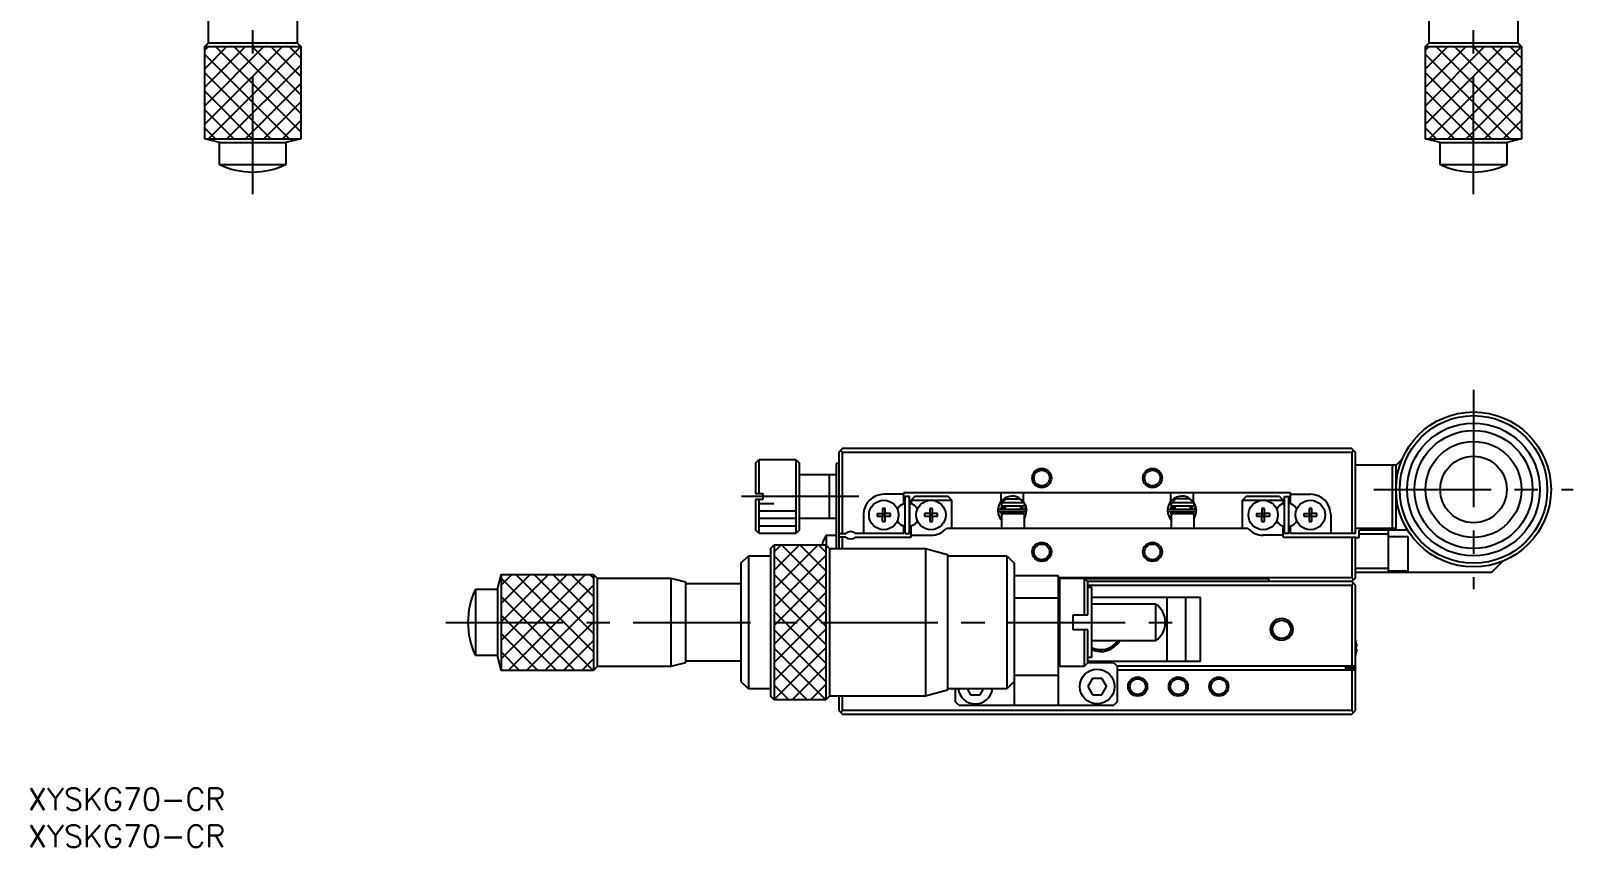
# Model space of a CAD drawing. Extents: x -1 to 436, y -8 to 288.
# Drawn here: x 0.4 to 209.4, y -8 to 102.6 of the extents above; entities that cross this region are included whole.
import ezdxf

# ---------------------------------------------------------------- set-up
doc = ezdxf.new("R2010")
doc.units = 0
doc.header["$LTSCALE"] = 0.5
doc.linetypes.add('CENTER', pattern=[50.8, 31.75, -6.35, 6.35, -6.35])
for name, color, linetype in [('MSM_CENTER', 1, 'CENTER'), ('MSM_CONTINUOUS', 7, 'CONTINUOUS'), ('MSM_NARROW', 5, 'CONTINUOUS'), ('MSM_PART_NUMBER', 7, 'CONTINUOUS')]:
    doc.layers.add(name, color=color, linetype=linetype)
doc.styles.get("Standard").update_dxf_attribs({"font": 'txt.shx', "height": 3, "bigfont": 'bigfont.shx'})

# ---------------------------------------------------------------- blocks, each defined once
blk = doc.blocks.new('*U2')
at = {"layer": 'MSM_PART_NUMBER'}
blk.add_text('XYSKG70-CR', height=3, dxfattribs=at).set_placement((0, -3))
blk = doc.blocks.new('*U3')
at = {"layer": 'MSM_PART_NUMBER'}
blk.add_text('XYSKG70-CR', height=3, dxfattribs=at).set_placement((0, -8))

msp = doc.modelspace()

# ---------------------------------------------------------------- linework, layer by layer
at = {"layer": 'MSM_CENTER'}
for p, q in [((195.85, 80.45), (195.85, 180.95)), ((30.45, 80.45), (30.45, 133.7)), ((195.85, 53.95), (195.85, 26.95)), ((182.35, 40.45), (209.35, 40.45)), ((112.55, 39.5), (95.55, 39.5)), ((56.6, 22.45), (157.1, 22.45))]:
    msp.add_line(p, q, dxfattribs=at)
at = {"layer": 'MSM_CONTINUOUS'}
for p, q in [((24.45, 100.95), (24.45, 110.95)), ((36.45, 110.95), (36.45, 100.95)), ((189.85, 100.95), (189.85, 110.95)), ((201.85, 110.95), (201.85, 100.95)), ((23.95, 100.45), (24.45, 100.95)), ((23.95, 100.45), (36.95, 100.45)), ((23.95, 87.95), (23.95, 100.45)), ((24.45, 100.95), (36.45, 100.95)), ((36.45, 100.95), (36.95, 100.45)), ((36.95, 100.45), (36.95, 87.95)), ((189.35, 100.45), (189.85, 100.95)), ((189.35, 100.45), (202.35, 100.45)), ((189.35, 87.95), (189.35, 100.45)), ((189.85, 100.95), (201.85, 100.95)), ((201.85, 100.95), (202.35, 100.45)), ((202.35, 100.45), (202.35, 87.95)), ((23.95, 87.95), (36.95, 87.95)), ((25.95, 87.45), (23.95, 87.95)), ((36.95, 87.95), (34.95, 87.45)), ((189.35, 87.95), (202.35, 87.95)), ((191.35, 87.45), (189.35, 87.95)), ((202.35, 87.95), (200.35, 87.45)), ((25.95, 87.45), (34.95, 87.45)), ((25.95, 84.46), (25.95, 87.45)), ((34.95, 87.45), (34.95, 84.46)), ((191.35, 87.45), (200.35, 87.45)), ((191.35, 84.46), (191.35, 87.45)), ((200.35, 87.45), (200.35, 84.46)), ((25.95, 84.46), (34.95, 84.46)), ((191.35, 84.46), (200.35, 84.46)), ((110.35, 46), (109.85, 45.5)), ((179.35, 46), (110.35, 46)), ((179.35, 46), (179.6, 45.75)), ((98.55, 44), (99.05, 44.5)), ((98.55, 44), (98.55, 39.9)), ((99.05, 39.9), (99.05, 44.5)), ((99.05, 44.5), (104.05, 44.5)), ((104.05, 44.5), (104.05, 34.5)), ((104.05, 44.5), (104.55, 44)), ((104.55, 35), (104.55, 44)), ((109.85, 43.95), (109.55, 43.95)), ((109.55, 32.45), (109.55, 43.95)), ((109.85, 45.5), (109.85, 32.45)), ((110.35, 45.5), (110.1, 45.75)), ((110.35, 45.5), (179.35, 45.5)), ((110.35, 34.5), (110.35, 45.5)), ((179.6, 45.75), (179.35, 45.5)), ((179.35, 45.5), (179.35, 34.5)), ((179.85, 45.5), (179.6, 45.75)), ((179.85, 34.5), (179.85, 45.5)), ((185.35, 43.75), (186.21, 44.61)), ((104.55, 42.5), (109.55, 42.5)), ((108.55, 42.5), (108.55, 36.5)), ((179.85, 43.8), (185.4, 43.8)), ((184.85, 43.8), (184.85, 35.2)), ((185.35, 34.95), (185.35, 43.75)), ((98.55, 39.9), (99.55, 39.9)), ((99.55, 39.9), (99.55, 39.1)), ((118.65, 39.8), (115.95, 39.8)), ((171.05, 40), (118.65, 40)), ((118.65, 38.54), (118.65, 40)), ((131.85, 38.85), (131.85, 40)), ((134.85, 40), (134.85, 38.83)), ((154.85, 38.85), (154.85, 40)), ((157.85, 40), (157.85, 38.83)), ((171.05, 38.54), (171.05, 40)), ((171.05, 39.8), (173.75, 39.8)), ((98.55, 39.1), (98.55, 35)), ((99.55, 39.1), (98.55, 39.1)), ((99.05, 34.5), (99.05, 39.1)), ((116.13, 37.89), (115.77, 37.89)), ((115.77, 37.89), (115.77, 37.18)), ((116.13, 37.18), (116.13, 37.89)), ((118.36, 38.37), (118.65, 38.54)), ((119.45, 39.5), (118.85, 39.5)), ((118.85, 34.5), (118.85, 39.5)), ((119.45, 34.5), (119.45, 39.5)), ((119.45, 38.65), (119.45, 35.35)), ((120.15, 39.5), (119.65, 39)), ((119.65, 39), (125.15, 39)), ((119.65, 39), (119.65, 38.54)), ((119.65, 38.54), (119.94, 38.37)), ((124.65, 39.5), (120.15, 39.5)), ((122.53, 37.89), (122.17, 37.89)), ((122.17, 37.89), (122.17, 37.18)), ((122.53, 37.18), (122.53, 37.89)), ((125.15, 39), (124.65, 39.5)), ((125.15, 35.2), (125.15, 39)), ((131.53, 38.31), (131.55, 38.37)), ((131.59, 37.8), (135.09, 37.8)), ((131.95, 38.31), (131.8, 37.8)), ((132.45, 38), (131.9, 38)), ((131.91, 38.22), (131.91, 38.22)), ((131.95, 38.7), (134.95, 38.7)), ((131.95, 38.2), (131.95, 38.7)), ((134.95, 38.2), (131.95, 38.2)), ((132.53, 39.2), (132, 38.7)), ((132.35, 37.8), (132.35, 38)), ((132.45, 37.8), (132.45, 38.2)), ((132.53, 39.2), (134.37, 39.2)), ((134.9, 38.7), (134.37, 39.2)), ((134.45, 38.2), (134.45, 37.8)), ((134.78, 38), (134.45, 38)), ((134.95, 38.7), (134.95, 38.2)), ((135.12, 38.38), (134.95, 38.33)), ((135.11, 38.4), (135.13, 38.37)), ((135.13, 38.37), (135.11, 37.8)), ((135.12, 38.37), (135.12, 38.37)), ((135.12, 38.37), (135.13, 38.37)), ((135.15, 38.32), (135.28, 37.63)), ((154.53, 38.31), (154.55, 38.37)), ((154.59, 37.8), (158.09, 37.8)), ((154.95, 38.31), (154.8, 37.8)), ((155.45, 38), (154.9, 38)), ((154.91, 38.22), (154.91, 38.22)), ((154.95, 38.7), (157.95, 38.7)), ((154.95, 38.2), (154.95, 38.7)), ((157.95, 38.2), (154.95, 38.2)), ((155.53, 39.2), (155, 38.7)), ((155.35, 37.8), (155.35, 38)), ((155.45, 37.8), (155.45, 38.2)), ((157.37, 39.2), (155.53, 39.2)), ((157.9, 38.7), (157.37, 39.2)), ((157.45, 38.2), (157.45, 37.8)), ((157.78, 38), (157.45, 38)), ((157.95, 38.7), (157.95, 38.2)), ((158.12, 38.38), (157.95, 38.33)), ((158.11, 38.4), (158.12, 38.38)), ((158.13, 38.37), (158.11, 37.8)), ((158.12, 38.37), (158.12, 38.37)), ((158.12, 38.37), (158.13, 38.37)), ((158.15, 38.32), (158.28, 37.63)), ((165.05, 39.5), (164.55, 39)), ((164.55, 39), (170.05, 39)), ((164.55, 35.2), (164.55, 39)), ((169.55, 39.5), (165.05, 39.5)), ((167.53, 37.89), (167.17, 37.89)), ((167.17, 37.89), (167.17, 37.18)), ((167.53, 37.18), (167.53, 37.89)), ((169.55, 39.5), (170.05, 39)), ((170.05, 38.54), (169.76, 38.37)), ((170.05, 39), (170.05, 38.54)), ((170.25, 39.5), (170.85, 39.5)), ((170.25, 34.5), (170.25, 39.5)), ((170.85, 34.5), (170.85, 39.5)), ((171.34, 38.37), (171.05, 38.54)), ((173.93, 37.89), (173.57, 37.89)), ((173.57, 37.89), (173.57, 37.18)), ((173.93, 37.18), (173.93, 37.89)), ((109.55, 36.5), (104.55, 36.5)), ((113.2, 37.05), (113.2, 34.5)), ((115.06, 37.18), (115.06, 36.82)), ((115.06, 37.18), (115.77, 37.18)), ((115.06, 36.82), (115.77, 36.82)), ((115.78, 37.17), (115.77, 37.18)), ((115.78, 36.83), (115.77, 36.82)), ((115.77, 36.11), (115.77, 36.82)), ((115.77, 36.11), (116.13, 36.11)), ((115.78, 37.17), (115.78, 36.83)), ((116.12, 37.17), (115.78, 37.17)), ((115.78, 36.83), (116.12, 36.83)), ((116.12, 37.17), (116.13, 37.18)), ((116.12, 36.83), (116.12, 37.17)), ((116.12, 36.83), (116.13, 36.82)), ((116.84, 37.18), (116.13, 37.18)), ((116.13, 36.82), (116.84, 36.82)), ((116.13, 36.11), (116.13, 36.82)), ((116.84, 36.82), (116.84, 37.18)), ((118.65, 35.46), (118.36, 35.63)), ((119.94, 35.63), (119.65, 35.46)), ((121.46, 37.18), (121.46, 36.82)), ((122.17, 37.18), (121.46, 37.18)), ((121.46, 36.82), (122.17, 36.82)), ((122.18, 37.17), (122.17, 37.18)), ((122.18, 36.83), (122.17, 36.82)), ((122.17, 36.82), (122.17, 36.11)), ((122.17, 36.11), (122.53, 36.11)), ((122.18, 37.17), (122.18, 36.83)), ((122.52, 37.17), (122.18, 37.17)), ((122.18, 36.83), (122.52, 36.83)), ((122.52, 37.17), (122.53, 37.18)), ((122.52, 36.83), (122.52, 37.17)), ((122.52, 36.83), (122.53, 36.82)), ((123.24, 37.18), (122.53, 37.18)), ((122.53, 36.82), (123.24, 36.82)), ((122.53, 36.11), (122.53, 36.82)), ((123.24, 36.82), (123.24, 37.18)), ((135.09, 37.41), (131.59, 37.41)), ((131.8, 37.41), (131.95, 36.91)), ((131.91, 37), (131.95, 37)), ((131.95, 37.2), (134.95, 37.2)), ((131.95, 35.2), (131.95, 37.2)), ((132.35, 37.2), (132.35, 37.41)), ((132.45, 37.2), (132.45, 37.41)), ((134.45, 37.41), (134.45, 37.2)), ((134.84, 37.2), (134.88, 37.41)), ((134.95, 37.2), (134.95, 35.2)), ((158.09, 37.41), (154.59, 37.41)), ((154.8, 37.41), (154.95, 36.91)), ((154.91, 37), (154.95, 37)), ((154.95, 37.2), (157.95, 37.2)), ((154.95, 35.2), (154.95, 37.2)), ((155.35, 37.2), (155.35, 37.41)), ((155.45, 37.2), (155.45, 37.41)), ((157.45, 37.41), (157.45, 37.2)), ((157.84, 37.2), (157.88, 37.41)), ((157.95, 37.2), (157.95, 35.2)), ((166.46, 37.18), (166.46, 36.82)), ((166.46, 37.18), (167.17, 37.18)), ((166.46, 36.82), (167.17, 36.82)), ((167.18, 37.17), (167.17, 37.18)), ((167.18, 36.83), (167.17, 36.82)), ((167.17, 36.11), (167.17, 36.82)), ((167.17, 36.11), (167.53, 36.11)), ((167.18, 37.17), (167.18, 36.83)), ((167.52, 37.17), (167.18, 37.17)), ((167.18, 36.83), (167.52, 36.83)), ((167.52, 37.17), (167.53, 37.18)), ((167.52, 36.83), (167.52, 37.17)), ((167.52, 36.83), (167.53, 36.82)), ((168.24, 37.18), (167.53, 37.18)), ((167.53, 36.82), (168.24, 36.82)), ((167.53, 36.11), (167.53, 36.82)), ((168.24, 36.82), (168.24, 37.18)), ((169.76, 35.63), (170.05, 35.46)), ((171.05, 35.46), (171.34, 35.63)), ((172.86, 37.18), (172.86, 36.82)), ((172.86, 37.18), (173.57, 37.18)), ((172.86, 36.82), (173.57, 36.82)), ((173.58, 37.17), (173.57, 37.18)), ((173.58, 36.83), (173.57, 36.82)), ((173.57, 36.82), (173.57, 36.11)), ((173.57, 36.11), (173.93, 36.11)), ((173.58, 37.17), (173.58, 36.83)), ((173.92, 37.17), (173.58, 37.17)), ((173.58, 36.83), (173.92, 36.83)), ((173.92, 37.17), (173.93, 37.18)), ((173.92, 36.83), (173.92, 37.17)), ((173.92, 36.83), (173.93, 36.82)), ((174.64, 37.18), (173.93, 37.18)), ((173.93, 36.82), (174.64, 36.82)), ((173.93, 36.11), (173.93, 36.82)), ((174.64, 36.82), (174.64, 37.18)), ((176.5, 37.05), (176.5, 34.5)), ((99.05, 34.5), (98.55, 35)), ((104.05, 34.5), (99.05, 34.5)), ((104.55, 35), (104.05, 34.5)), ((108.16, 34.25), (108.16, 32.89)), ((108.16, 34.25), (109.55, 34.25)), ((109.85, 34.5), (110.79, 34.5)), ((110.79, 34), (109.85, 34)), ((110.35, 32.45), (110.35, 34)), ((118.65, 34.5), (112.11, 34.5)), ((112.11, 34), (119.65, 34)), ((118.65, 34.5), (118.65, 35.46)), ((118.85, 34.5), (119.45, 34.5)), ((119.65, 34), (119.65, 35.46)), ((119.65, 34.25), (122.35, 34.25)), ((124.43, 35.2), (165.27, 35.2)), ((170.05, 34.25), (167.35, 34.25)), ((170.05, 34), (170.05, 35.46)), ((170.05, 34), (179.85, 34)), ((170.85, 34.5), (170.25, 34.5)), ((171.05, 34.5), (171.05, 35.46)), ((179.85, 34.5), (171.05, 34.5)), ((179.35, 34), (179.35, 28.5)), ((179.85, 35.2), (185.35, 35.2)), ((179.85, 28.5), (179.85, 34)), ((179.85, 33.95), (180.35, 33.95)), ((180.35, 33.95), (180.35, 34.95)), ((186.91, 34.95), (180.35, 34.95)), ((180.35, 34.45), (184.35, 34.45)), ((184.35, 29.25), (184.35, 34.95)), ((184.35, 34.1), (186.95, 34.1)), ((186.95, 34.1), (186.95, 29.4)), ((96.6, 30.45), (97.6, 31.45)), ((97.6, 31.45), (97.6, 13.45)), ((97.6, 31.45), (100.6, 31.45)), ((100.6, 32.45), (101.1, 32.95)), ((100.6, 32.45), (100.6, 12.45)), ((101.1, 32.95), (101.1, 11.95)), ((101.1, 32.95), (108.1, 32.95)), ((107.59, 33.01), (107.58, 33.01)), ((108.1, 32.95), (108.1, 11.95)), ((108.1, 32.95), (108.6, 32.45)), ((108.6, 32.45), (108.6, 12.45)), ((108.6, 32.45), (121.6, 32.45)), ((121.6, 32.45), (121.6, 12.45)), ((121.6, 32.45), (124.6, 31.65)), ((124.6, 31.65), (124.6, 13.25)), ((124.6, 31.45), (132.6, 31.45)), ((132.6, 31.45), (132.6, 13.45)), ((132.6, 31.45), (133.6, 30.45)), ((96.6, 30.45), (96.6, 14.45)), ((133.6, 30.45), (133.6, 11.25)), ((184.35, 29.75), (179.85, 29.75)), ((186.95, 29.4), (184.35, 29.4)), ((198.35, 29.25), (199.84, 30.74)), ((63.6, 26.95), (64.1, 28.95)), ((64.1, 28.95), (64.1, 15.95)), ((64.1, 28.95), (76.6, 28.95)), ((76.6, 28.95), (76.6, 15.95)), ((76.6, 28.95), (77.1, 28.45)), ((77.1, 28.45), (77.1, 16.45)), ((77.1, 28.45), (87.1, 28.45)), ((87.1, 28.45), (87.1, 16.45)), ((87.1, 28.45), (89.1, 27.95)), ((89.1, 27.95), (89.1, 16.95)), ((89.1, 27.7), (96.6, 27.7)), ((139.6, 28.75), (133.6, 28.75)), ((139.6, 11.25), (139.6, 28.75)), ((179.35, 28.5), (139.6, 28.5)), ((139.6, 28.25), (139.8, 28.45)), ((139.7, 28.35), (139.6, 28.35)), ((139.8, 16.45), (139.8, 28.45)), ((139.8, 28.45), (143.1, 28.45)), ((143.1, 28.45), (143.1, 23.45)), ((143.1, 28.45), (143.6, 27.95)), ((168, 28.35), (143.2, 28.35)), ((179.35, 28), (143.55, 28)), ((143.6, 23.45), (143.6, 27.95)), ((143.6, 27.5), (179.35, 27.5)), ((143.6, 27.2), (144.1, 27.2)), ((144.1, 27.2), (144.1, 17.7)), ((168.35, 28), (168, 28.35)), ((179.35, 28.5), (179.6, 28.25)), ((179.6, 28.25), (179.35, 28)), ((179.35, 28), (179.6, 27.75)), ((179.6, 27.75), (179.35, 27.5)), ((179.35, 27.5), (179.35, 16.5)), ((179.85, 28.5), (179.6, 28.25)), ((179.85, 27.5), (179.6, 27.75)), ((179.85, 29.25), (198.35, 29.25)), ((179.85, 10.5), (179.85, 27.5)), ((60.61, 26.95), (60.61, 17.95)), ((60.61, 26.95), (63.6, 26.95)), ((63.6, 26.95), (63.6, 17.95)), ((133.6, 25.75), (139.6, 25.75)), ((158.85, 25.8), (144.1, 25.8)), ((154.35, 17.2), (154.35, 25.8)), ((156.85, 25.8), (156.85, 17.2)), ((158.85, 17.2), (158.85, 25.8)), ((141.6, 21.45), (141.6, 23.45)), ((141.6, 23.45), (143.6, 23.45)), ((144.1, 24.95), (152.76, 24.95)), ((152.76, 24.95), (152.76, 19.95)), ((143.6, 21.45), (141.6, 21.45)), ((143.1, 21.45), (143.1, 16.45)), ((143.6, 16.95), (143.6, 21.45)), ((152.76, 19.95), (144.1, 19.95)), ((179.92, 19.89), (179.92, 19.89)), ((179.92, 19.18), (179.92, 18.82)), ((180.04, 19.18), (179.92, 19.18)), ((179.92, 18.82), (180.04, 18.82)), ((63.6, 17.95), (60.61, 17.95)), ((64.1, 15.95), (63.6, 17.95)), ((89.1, 16.95), (87.1, 16.45)), ((96.6, 17.2), (89.1, 17.2)), ((143.6, 16.95), (143.1, 16.45)), ((144.1, 17.7), (143.6, 17.7)), ((143.6, 17.2), (158.85, 17.2)), ((147.1, 16.95), (143.6, 16.95)), ((147.1, 16.95), (147.6, 16.45)), ((179.92, 18.11), (179.92, 18.11)), ((76.6, 15.95), (64.1, 15.95)), ((77.1, 16.45), (76.6, 15.95)), ((87.1, 16.45), (77.1, 16.45)), ((139.6, 15.25), (133.6, 15.25)), ((139.8, 16.45), (139.6, 16.65)), ((143.1, 16.45), (139.8, 16.45)), ((144.21, 14.85), (143.58, 13.75)), ((145.49, 14.85), (144.21, 14.85)), ((145.49, 14.85), (146.12, 13.75)), ((179.85, 16.5), (147.55, 16.5)), ((147.6, 11.75), (147.6, 16.45)), ((147.6, 16), (179.85, 16)), ((178.45, 16.5), (178.45, 16.25)), ((179.85, 16.25), (178.45, 16.25)), ((179.35, 16), (179.35, 10.5)), ((97.6, 13.45), (96.6, 14.45)), ((100.6, 13.45), (97.6, 13.45)), ((124.6, 13.25), (121.6, 12.45)), ((132.6, 13.45), (124.6, 13.45)), ((125.6, 13.45), (125.6, 11.75)), ((127.25, 13.45), (127.71, 12.65)), ((127.71, 12.65), (128.99, 12.65)), ((128.99, 12.65), (129.45, 13.45)), ((133.6, 14.45), (132.6, 13.45)), ((143.58, 13.75), (144.21, 12.65)), ((144.21, 12.65), (145.49, 12.65)), ((145.49, 12.65), (146.12, 13.75)), ((101.1, 11.95), (100.6, 12.45)), ((108.1, 11.95), (101.1, 11.95)), ((108.6, 12.45), (108.1, 11.95)), ((121.6, 12.45), (108.6, 12.45)), ((109.85, 12.45), (109.85, 10.5)), ((109.85, 10.5), (110.35, 10)), ((110.1, 10.25), (110.35, 10.5)), ((110.35, 10.5), (110.35, 12.45)), ((179.35, 10.5), (110.35, 10.5)), ((126.1, 11.25), (125.6, 11.75)), ((126.1, 11.25), (147.1, 11.25)), ((147.6, 11.75), (147.1, 11.25)), ((179.35, 10.5), (179.6, 10.25)), ((179.6, 10.25), (179.85, 10.5)), ((110.35, 10), (179.35, 10)), ((179.35, 10), (179.6, 10.25))]:
    msp.add_line(p, q, dxfattribs=at)
for centre, radius in [((195.85, 40.45), 10.5), ((195.85, 40.45), 10), ((195.85, 40.45), 9), ((195.85, 40.45), 8), ((195.85, 40.45), 6.5), ((195.85, 40.45), 4.5), ((137.35, 42), 1.06), ((152.35, 42), 1.06), ((115.95, 37), 2), ((122.35, 37), 2), ((167.35, 37), 2), ((173.75, 37), 2), ((137.35, 32), 1.06), ((152.35, 32), 1.06), ((169.85, 21.5), 1.23), ((144.85, 13.75), 2.35), ((150.35, 13.75), 1.06), ((155.85, 13.75), 1.06), ((161.35, 13.75), 1.06)]:
    msp.add_circle(centre, radius, dxfattribs=at)
for centre, radius, start, end in [((30.45, 93.95), 10.5, 244.6231, 295.3769), ((195.85, 93.95), 10.5, 244.6231, 295.3769), ((115.95, 37.05), 2.75, 90, 180), ((173.75, 37.05), 2.75, 0, 90), ((119.26, 36.89), 1.75, 134.9956, 148.1135), ((119.15, 37), 1.59, 135, 149.5668), ((119.15, 37), 1.59, 120, 135), ((119.15, 37), 1.59, 100.8931, 120), ((119.15, 37), 1.59, 60, 79.1069), ((119.15, 37), 1.59, 45, 60), ((119.04, 36.89), 1.75, 31.8865, 45.0044), ((119.15, 37), 1.59, 30.4333, 45), ((133.34, 37.61), 1.94, 23.1781, 179.2427), ((131.59, 37.61), 0.195, 90, 270), ((132.19, 38.1), 0.301, 180.4644, 266.5408), ((134.49, 38.1), 0.3, 271.8896, 18.1418), ((135.09, 37.61), 0.195, 270, 90), ((156.34, 37.61), 1.94, 23.1781, 179.2427), ((154.59, 37.61), 0.195, 90, 270), ((155.19, 38.1), 0.301, 180.4644, 266.5408), ((157.49, 38.1), 0.3, 271.8896, 18.1418), ((158.09, 37.61), 0.195, 270, 90), ((170.66, 36.89), 1.75, 134.9956, 148.1135), ((170.55, 37), 1.59, 135, 149.5667), ((170.55, 37), 1.59, 120, 135), ((170.55, 37), 1.59, 100.893, 120), ((170.55, 37), 1.59, 60, 79.1069), ((170.55, 37), 1.59, 45, 60), ((170.44, 36.89), 1.75, 31.8865, 45.0044), ((170.55, 37), 1.59, 30.4332, 45), ((119.15, 37), 1.59, 210.4332, 225), ((119.26, 37.12), 1.75, 211.8865, 225.0044), ((119.15, 37), 1.59, 225, 240), ((119.15, 37), 1.59, 240, 259.1069), ((119.15, 37), 1.59, 300, 315), ((119.15, 37), 1.59, 315, 329.5667), ((119.04, 37.12), 1.75, 314.9956, 328.1135), ((133.34, 37.61), 1.94, 180.7342, 224.3618), ((133.33, 37.61), 1.95, 325.9992, 359.2549), ((156.34, 37.61), 1.94, 180.7342, 224.3618), ((156.33, 37.61), 1.95, 325.9992, 359.2549), ((170.55, 37), 1.59, 210.4333, 225), ((170.66, 37.12), 1.75, 211.8865, 225.0044), ((170.55, 37), 1.59, 225, 240), ((170.55, 37), 1.59, 240, 259.107), ((170.55, 37), 1.59, 280.8931, 300), ((170.55, 37), 1.59, 300, 314.9051), ((170.55, 37), 1.59, 314.9523, 329.5668), ((170.44, 37.12), 1.75, 314.9095, 328.1135), ((111.9, 31.75), 4.5, 146.251, 163.7142), ((111.45, 33.75), 1, 48.5904, 131.4096), ((111.45, 34.75), 1, 228.5904, 311.4096), ((122.35, 37), 2.75, 270, 319.1148), ((167.35, 37), 2.75, 220.8852, 270), ((70.1, 22.45), 10.5, 154.6231, 205.377), ((151.1, 22.45), 3, 303.5573, 56.4427), ((145.35, 21.5), 2.75, 242.9643, 325.6923), ((145.35, 21.5), 3, 245.3757, 328.8911), ((176.85, 19), 3.2, 16.1225, 20.3641), ((176.85, 19), 3.19, 3.2297, 16.1067), ((176.85, 19), 3.19, 343.8933, 356.7703), ((176.85, 19), 3.2, 339.6359, 343.8775), ((128.35, 13.75), 2.35, 187.3344, 352.6656)]:
    msp.add_arc(centre, radius, start, end, dxfattribs=at)
at = {"layer": 'MSM_NARROW'}
for p, q in [((24.46, 100.45), (23.95, 99.94)), ((26.96, 100.45), (23.95, 97.44)), ((29.46, 100.45), (23.95, 94.94)), ((31.96, 100.45), (23.95, 92.44)), ((34.46, 100.45), (23.95, 89.94)), ((36.95, 100.44), (24.46, 87.95)), ((25.39, 100.45), (36.95, 88.89)), ((27.89, 100.45), (36.95, 91.39)), ((30.39, 100.45), (36.95, 93.89)), ((32.89, 100.45), (36.95, 96.39)), ((35.39, 100.45), (36.95, 98.89)), ((189.86, 100.45), (189.35, 99.94)), ((192.36, 100.45), (189.35, 97.44)), ((194.86, 100.45), (189.35, 94.94)), ((197.36, 100.45), (189.35, 92.44)), ((199.86, 100.45), (189.35, 89.94)), ((202.35, 100.44), (189.86, 87.95)), ((190.79, 100.45), (202.35, 88.89)), ((193.29, 100.45), (202.35, 91.39)), ((195.79, 100.45), (202.35, 93.89)), ((198.29, 100.45), (202.35, 96.39)), ((200.79, 100.45), (202.35, 98.89)), ((23.95, 99.39), (35.39, 87.95)), ((189.35, 99.39), (200.79, 87.95)), ((23.95, 96.89), (32.89, 87.95)), ((36.95, 97.94), (26.96, 87.95)), ((189.35, 96.89), (198.29, 87.95)), ((202.35, 97.94), (192.36, 87.95)), ((23.95, 94.39), (30.39, 87.95)), ((36.95, 95.44), (29.46, 87.95)), ((189.35, 94.39), (195.79, 87.95)), ((202.35, 95.44), (194.86, 87.95)), ((36.95, 92.94), (31.96, 87.95)), ((202.35, 92.94), (197.36, 87.95)), ((23.95, 91.89), (27.89, 87.95)), ((36.95, 90.44), (34.46, 87.95)), ((189.35, 91.89), (193.29, 87.95)), ((202.35, 90.44), (199.86, 87.95)), ((23.95, 89.39), (25.39, 87.95)), ((189.35, 89.39), (190.79, 87.95)), ((101.05, 38.5), (99.05, 38.5)), ((104.05, 37.5), (99.05, 37.5)), ((104.05, 36.5), (99.05, 36.5)), ((104.05, 35.5), (99.05, 35.5)), ((107.04, 32.95), (101.1, 27.01)), ((104.54, 32.95), (101.1, 29.51)), ((102.04, 32.95), (101.1, 32.01)), ((108.1, 31.51), (101.1, 24.51)), ((108.1, 24.44), (101.1, 31.44)), ((108.1, 26.94), (102.09, 32.95)), ((108.1, 29.44), (104.59, 32.95)), ((108.1, 31.94), (107.09, 32.95)), ((75.54, 28.95), (64.1, 17.51)), ((73.04, 28.95), (64.1, 20.01)), ((70.54, 28.95), (64.1, 22.51)), ((68.04, 28.95), (64.1, 25.01)), ((65.54, 28.95), (64.1, 27.51)), ((76.59, 15.95), (64.1, 28.44)), ((76.6, 27.51), (65.04, 15.95)), ((76.6, 18.44), (66.09, 28.95)), ((76.6, 20.94), (68.59, 28.95)), ((76.6, 23.44), (71.09, 28.95)), ((76.6, 25.94), (73.59, 28.95)), ((76.6, 28.44), (76.09, 28.95)), ((108.1, 29.01), (101.1, 22.01)), ((108.1, 21.94), (101.1, 28.94)), ((74.09, 15.95), (64.1, 25.94)), ((108.1, 26.51), (101.1, 19.51)), ((108.1, 19.44), (101.1, 26.44)), ((71.59, 15.95), (64.1, 23.44)), ((76.6, 25.01), (67.54, 15.95)), ((108.1, 24.01), (101.1, 17.01)), ((108.1, 16.94), (101.1, 23.94)), ((69.09, 15.95), (64.1, 20.94)), ((76.6, 22.51), (70.04, 15.95)), ((108.1, 21.51), (101.1, 14.51)), ((108.1, 14.44), (101.1, 21.44)), ((76.6, 20.01), (72.54, 15.95)), ((108.1, 19.01), (101.1, 12.01)), ((108.09, 11.95), (101.1, 18.94)), ((66.59, 15.95), (64.1, 18.44)), ((76.6, 17.51), (75.04, 15.95)), ((105.59, 11.95), (101.1, 16.44)), ((108.1, 16.51), (103.54, 11.95)), ((103.09, 11.95), (101.1, 13.94)), ((108.1, 14.01), (106.04, 11.95))]:
    msp.add_line(p, q, dxfattribs=at)
for centre, radius in [((137.35, 42), 1.3), ((152.35, 42), 1.3), ((137.35, 32), 1.3), ((152.35, 32), 1.3), ((169.85, 21.5), 1.5), ((150.35, 13.75), 1.3), ((155.85, 13.75), 1.3), ((161.35, 13.75), 1.3)]:
    msp.add_circle(centre, radius, dxfattribs=at)

# ---------------------------------------------------------------- block references
at = {"layer": 'MSM_CONTINUOUS'}
for name in ['*U2', '*U3']:
    msp.add_blockref(name, (0, 0), dxfattribs=at)

doc.saveas('drawing.dxf')
